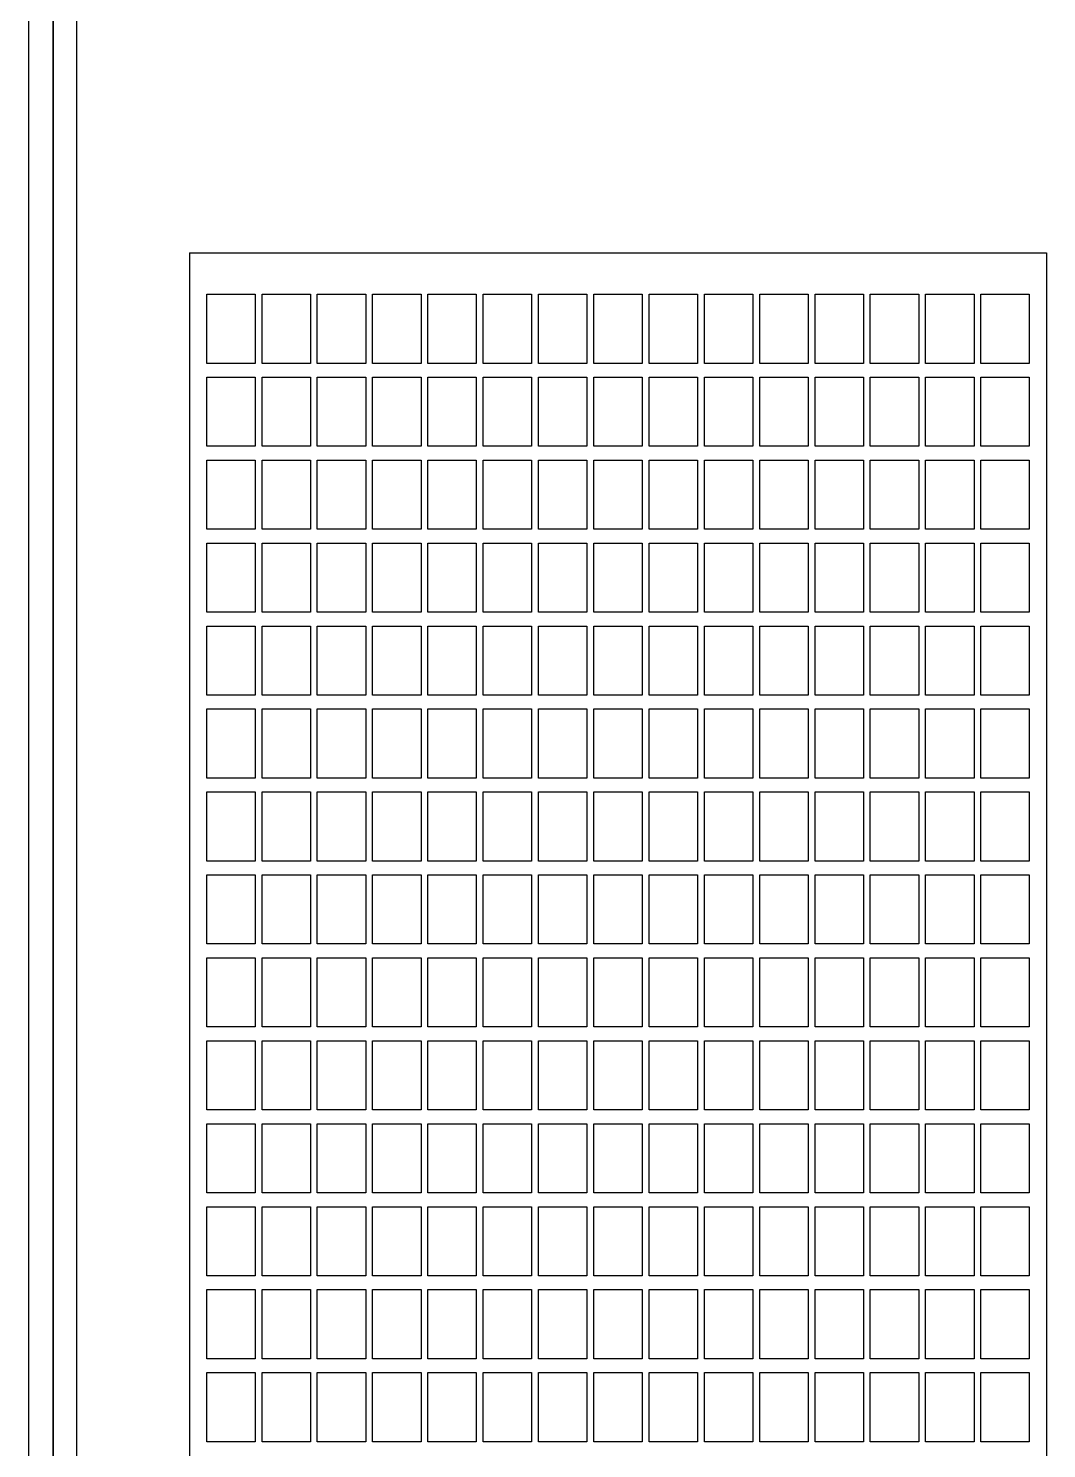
# Model space of a CAD drawing. Header units: inches. Extents: x 0 to 420, y 0 to 297.
# Drawn here: x 42.39 to 71.85, y 103.18 to 144.27 of the extents above; entities that cross this region are included whole.
import ezdxf
from ezdxf.lldxf.tags import DXFTag

# ---------------------------------------------------------------- set-up
doc = ezdxf.new("R2010")
doc.units = ezdxf.units.IN
doc.layers.add('Default', color=7, linetype='Continuous')
doc.layers.add('DV1_Default', color=7, linetype='Continuous')
tags = doc.linetypes.add('CENTER2', pattern=[1.125, 0.75, -0.125, 0.125, -0.125]).pattern_tags.tags
tags[10:11] = [DXFTag(74, 4), DXFTag(75, 0), DXFTag(340, '0'), DXFTag(46, 0.0), DXFTag(50, 0.0), DXFTag(44, 0.0), DXFTag(45, 0.0)]
tags[8:9] = [DXFTag(74, 4), DXFTag(75, 0), DXFTag(340, '0'), DXFTag(46, 0.0), DXFTag(50, 0.0), DXFTag(44, 0.0), DXFTag(45, 0.0)]
tags[6:7] = [DXFTag(74, 4), DXFTag(75, 0), DXFTag(340, '0'), DXFTag(46, 0.0), DXFTag(50, 0.0), DXFTag(44, 0.0), DXFTag(45, 0.0)]
tags[4:5] = [DXFTag(74, 4), DXFTag(75, 0), DXFTag(340, '0'), DXFTag(46, 0.0), DXFTag(50, 0.0), DXFTag(44, 0.0), DXFTag(45, 0.0)]

# ---------------------------------------------------------------- blocks, each defined once
blk = doc.blocks.new('SE')
at = {"layer": 'DV1_Default', "color": 7, "linetype": 'Continuous', "ltscale": 25.4}
for p, q in [((42.389, 238.376), (42.389, 63.096)), ((43.109, 238.376), (43.109, 63.096)), ((43.109, 238.376), (43.109, 63.096)), ((43.109, 238.376), (43.109, 63.096)), ((43.109, 238.376), (43.109, 63.096)), ((43.109, 238.376), (43.109, 63.096)), ((43.109, 238.376), (43.109, 79.096)), ((43.109, 63.096), (43.109, 238.376)), ((43.109, 238.376), (43.109, 63.096)), ((43.109, 63.096), (43.109, 238.376)), ((43.109, 63.096), (43.109, 238.376)), ((43.109, 63.096), (43.109, 238.376)), ((43.109, 238.376), (43.109, 63.096)), ((43.109, 238.376), (43.109, 63.096)), ((43.109, 238.376), (43.109, 63.096)), ((43.109, 238.376), (43.109, 79.096)), ((43.109, 63.096), (43.109, 238.376)), ((43.109, 238.376), (43.109, 63.096)), ((43.109, 63.096), (43.109, 238.376)), ((43.789, 68.136), (43.789, 233.336)), ((43.789, 68.136), (43.789, 233.336)), ((43.109, 63.096), (43.109, 222.376)), ((43.109, 63.096), (43.109, 222.376)), ((43.109, 63.096), (43.109, 222.376)), ((43.109, 63.096), (43.109, 222.376)), ((43.109, 63.096), (43.109, 222.376)), ((43.109, 63.096), (43.109, 222.376)), ((43.109, 63.096), (43.109, 222.376)), ((43.109, 63.096), (43.109, 222.376)), ((43.109, 63.096), (43.109, 222.376)), ((43.109, 63.096), (43.109, 222.376)), ((43.109, 63.096), (43.109, 222.376)), ((43.109, 63.096), (43.109, 222.376)), ((47.549, 134.576), (47.549, 136.576)), ((47.549, 136.576), (48.949, 136.576)), ((48.949, 136.576), (48.949, 134.576)), ((49.149, 134.576), (49.149, 136.576)), ((49.149, 136.576), (50.549, 136.576)), ((50.549, 136.576), (50.549, 134.576)), ((50.749, 134.576), (50.749, 136.576)), ((50.749, 136.576), (52.149, 136.576)), ((52.149, 136.576), (52.149, 134.576)), ((52.349, 134.576), (52.349, 136.576)), ((52.349, 136.576), (53.749, 136.576)), ((53.749, 136.576), (53.749, 134.576)), ((53.949, 134.576), (53.949, 136.576)), ((53.949, 136.576), (55.349, 136.576)), ((55.349, 136.576), (55.349, 134.576)), ((55.549, 134.576), (55.549, 136.576)), ((55.549, 136.576), (56.949, 136.576)), ((56.949, 136.576), (56.949, 134.576)), ((57.149, 134.576), (57.149, 136.576)), ((57.149, 136.576), (58.549, 136.576)), ((58.549, 136.576), (58.549, 134.576)), ((58.749, 134.576), (58.749, 136.576)), ((58.749, 136.576), (60.149, 136.576)), ((60.149, 136.576), (60.149, 134.576)), ((60.349, 134.576), (60.349, 136.576)), ((60.349, 136.576), (61.749, 136.576)), ((61.749, 136.576), (61.749, 134.576)), ((61.949, 134.576), (61.949, 136.576)), ((61.949, 136.576), (63.349, 136.576)), ((63.349, 136.576), (63.349, 134.576)), ((63.549, 134.576), (63.549, 136.576)), ((63.549, 136.576), (64.949, 136.576)), ((64.949, 136.576), (64.949, 134.576)), ((65.149, 134.576), (65.149, 136.576)), ((65.149, 136.576), (66.549, 136.576)), ((66.549, 136.576), (66.549, 134.576)), ((66.749, 134.576), (66.749, 136.576)), ((66.749, 136.576), (68.149, 136.576)), ((68.149, 136.576), (68.149, 134.576)), ((68.349, 134.576), (68.349, 136.576)), ((68.349, 136.576), (69.749, 136.576)), ((69.749, 136.576), (69.749, 134.576)), ((69.949, 134.576), (69.949, 136.576)), ((69.949, 136.576), (71.349, 136.576)), ((71.349, 136.576), (71.349, 134.576)), ((48.949, 134.576), (47.549, 134.576)), ((50.549, 134.576), (49.149, 134.576)), ((52.149, 134.576), (50.749, 134.576)), ((53.749, 134.576), (52.349, 134.576)), ((55.349, 134.576), (53.949, 134.576)), ((56.949, 134.576), (55.549, 134.576)), ((58.549, 134.576), (57.149, 134.576)), ((60.149, 134.576), (58.749, 134.576)), ((61.749, 134.576), (60.349, 134.576)), ((63.349, 134.576), (61.949, 134.576)), ((64.949, 134.576), (63.549, 134.576)), ((66.549, 134.576), (65.149, 134.576)), ((68.149, 134.576), (66.749, 134.576)), ((69.749, 134.576), (68.349, 134.576)), ((71.349, 134.576), (69.949, 134.576)), ((47.549, 132.176), (47.549, 134.176)), ((47.549, 134.176), (48.949, 134.176)), ((48.949, 134.176), (48.949, 132.176)), ((49.149, 132.176), (49.149, 134.176)), ((49.149, 134.176), (50.549, 134.176)), ((50.549, 134.176), (50.549, 132.176)), ((50.749, 132.176), (50.749, 134.176)), ((50.749, 134.176), (52.149, 134.176)), ((52.149, 134.176), (52.149, 132.176)), ((52.349, 132.176), (52.349, 134.176)), ((52.349, 134.176), (53.749, 134.176)), ((53.749, 134.176), (53.749, 132.176)), ((53.949, 132.176), (53.949, 134.176)), ((53.949, 134.176), (55.349, 134.176)), ((55.349, 134.176), (55.349, 132.176)), ((55.549, 132.176), (55.549, 134.176)), ((55.549, 134.176), (56.949, 134.176)), ((56.949, 134.176), (56.949, 132.176)), ((57.149, 132.176), (57.149, 134.176)), ((57.149, 134.176), (58.549, 134.176)), ((58.549, 134.176), (58.549, 132.176)), ((58.749, 132.176), (58.749, 134.176)), ((58.749, 134.176), (60.149, 134.176)), ((60.149, 134.176), (60.149, 132.176)), ((60.349, 132.176), (60.349, 134.176)), ((60.349, 134.176), (61.749, 134.176)), ((61.749, 134.176), (61.749, 132.176)), ((61.949, 132.176), (61.949, 134.176)), ((61.949, 134.176), (63.349, 134.176)), ((63.349, 134.176), (63.349, 132.176)), ((63.549, 132.176), (63.549, 134.176)), ((63.549, 134.176), (64.949, 134.176)), ((64.949, 134.176), (64.949, 132.176)), ((65.149, 132.176), (65.149, 134.176)), ((65.149, 134.176), (66.549, 134.176)), ((66.549, 134.176), (66.549, 132.176)), ((66.749, 132.176), (66.749, 134.176)), ((66.749, 134.176), (68.149, 134.176)), ((68.149, 134.176), (68.149, 132.176)), ((68.349, 132.176), (68.349, 134.176)), ((68.349, 134.176), (69.749, 134.176)), ((69.749, 134.176), (69.749, 132.176)), ((69.949, 132.176), (69.949, 134.176)), ((69.949, 134.176), (71.349, 134.176)), ((71.349, 134.176), (71.349, 132.176)), ((48.949, 132.176), (47.549, 132.176)), ((50.549, 132.176), (49.149, 132.176)), ((52.149, 132.176), (50.749, 132.176)), ((53.749, 132.176), (52.349, 132.176)), ((55.349, 132.176), (53.949, 132.176)), ((56.949, 132.176), (55.549, 132.176)), ((58.549, 132.176), (57.149, 132.176)), ((60.149, 132.176), (58.749, 132.176)), ((61.749, 132.176), (60.349, 132.176)), ((63.349, 132.176), (61.949, 132.176)), ((64.949, 132.176), (63.549, 132.176)), ((66.549, 132.176), (65.149, 132.176)), ((68.149, 132.176), (66.749, 132.176)), ((69.749, 132.176), (68.349, 132.176)), ((71.349, 132.176), (69.949, 132.176)), ((47.549, 129.776), (47.549, 131.776)), ((47.549, 131.776), (48.949, 131.776)), ((48.949, 131.776), (48.949, 129.776)), ((49.149, 129.776), (49.149, 131.776)), ((49.149, 131.776), (50.549, 131.776)), ((50.549, 131.776), (50.549, 129.776)), ((50.749, 129.776), (50.749, 131.776)), ((50.749, 131.776), (52.149, 131.776)), ((52.149, 131.776), (52.149, 129.776)), ((52.349, 129.776), (52.349, 131.776)), ((52.349, 131.776), (53.749, 131.776)), ((53.749, 131.776), (53.749, 129.776)), ((53.949, 129.776), (53.949, 131.776)), ((53.949, 131.776), (55.349, 131.776)), ((55.349, 131.776), (55.349, 129.776)), ((55.549, 129.776), (55.549, 131.776)), ((55.549, 131.776), (56.949, 131.776)), ((56.949, 131.776), (56.949, 129.776)), ((57.149, 129.776), (57.149, 131.776)), ((57.149, 131.776), (58.549, 131.776)), ((58.549, 131.776), (58.549, 129.776)), ((58.749, 129.776), (58.749, 131.776)), ((58.749, 131.776), (60.149, 131.776)), ((60.149, 131.776), (60.149, 129.776)), ((60.349, 129.776), (60.349, 131.776)), ((60.349, 131.776), (61.749, 131.776)), ((61.749, 131.776), (61.749, 129.776)), ((61.949, 129.776), (61.949, 131.776)), ((61.949, 131.776), (63.349, 131.776)), ((63.349, 131.776), (63.349, 129.776)), ((63.549, 129.776), (63.549, 131.776)), ((63.549, 131.776), (64.949, 131.776)), ((64.949, 131.776), (64.949, 129.776)), ((65.149, 129.776), (65.149, 131.776)), ((65.149, 131.776), (66.549, 131.776)), ((66.549, 131.776), (66.549, 129.776)), ((66.749, 129.776), (66.749, 131.776)), ((66.749, 131.776), (68.149, 131.776)), ((68.149, 131.776), (68.149, 129.776)), ((68.349, 129.776), (68.349, 131.776)), ((68.349, 131.776), (69.749, 131.776)), ((69.749, 131.776), (69.749, 129.776)), ((69.949, 129.776), (69.949, 131.776)), ((69.949, 131.776), (71.349, 131.776)), ((71.349, 131.776), (71.349, 129.776)), ((48.949, 129.776), (47.549, 129.776)), ((50.549, 129.776), (49.149, 129.776)), ((52.149, 129.776), (50.749, 129.776)), ((53.749, 129.776), (52.349, 129.776)), ((55.349, 129.776), (53.949, 129.776)), ((56.949, 129.776), (55.549, 129.776)), ((58.549, 129.776), (57.149, 129.776)), ((60.149, 129.776), (58.749, 129.776)), ((61.749, 129.776), (60.349, 129.776)), ((63.349, 129.776), (61.949, 129.776)), ((64.949, 129.776), (63.549, 129.776)), ((66.549, 129.776), (65.149, 129.776)), ((68.149, 129.776), (66.749, 129.776)), ((69.749, 129.776), (68.349, 129.776)), ((71.349, 129.776), (69.949, 129.776)), ((47.549, 127.376), (47.549, 129.376)), ((47.549, 129.376), (48.949, 129.376)), ((48.949, 129.376), (48.949, 127.376)), ((49.149, 127.376), (49.149, 129.376)), ((49.149, 129.376), (50.549, 129.376)), ((50.549, 129.376), (50.549, 127.376)), ((50.749, 127.376), (50.749, 129.376)), ((50.749, 129.376), (52.149, 129.376)), ((52.149, 129.376), (52.149, 127.376)), ((52.349, 127.376), (52.349, 129.376)), ((52.349, 129.376), (53.749, 129.376)), ((53.749, 129.376), (53.749, 127.376)), ((53.949, 127.376), (53.949, 129.376)), ((53.949, 129.376), (55.349, 129.376)), ((55.349, 129.376), (55.349, 127.376)), ((55.549, 127.376), (55.549, 129.376)), ((55.549, 129.376), (56.949, 129.376)), ((56.949, 129.376), (56.949, 127.376)), ((57.149, 127.376), (57.149, 129.376)), ((57.149, 129.376), (58.549, 129.376)), ((58.549, 129.376), (58.549, 127.376)), ((58.749, 127.376), (58.749, 129.376)), ((58.749, 129.376), (60.149, 129.376)), ((60.149, 129.376), (60.149, 127.376)), ((60.349, 127.376), (60.349, 129.376)), ((60.349, 129.376), (61.749, 129.376)), ((61.749, 129.376), (61.749, 127.376)), ((61.949, 127.376), (61.949, 129.376)), ((61.949, 129.376), (63.349, 129.376)), ((63.349, 129.376), (63.349, 127.376)), ((63.549, 127.376), (63.549, 129.376)), ((63.549, 129.376), (64.949, 129.376)), ((64.949, 129.376), (64.949, 127.376)), ((65.149, 127.376), (65.149, 129.376)), ((65.149, 129.376), (66.549, 129.376)), ((66.549, 129.376), (66.549, 127.376)), ((66.749, 127.376), (66.749, 129.376)), ((66.749, 129.376), (68.149, 129.376)), ((68.149, 129.376), (68.149, 127.376)), ((68.349, 127.376), (68.349, 129.376)), ((68.349, 129.376), (69.749, 129.376)), ((69.749, 129.376), (69.749, 127.376)), ((69.949, 127.376), (69.949, 129.376)), ((69.949, 129.376), (71.349, 129.376)), ((71.349, 129.376), (71.349, 127.376)), ((48.949, 127.376), (47.549, 127.376)), ((47.549, 124.976), (47.549, 126.976)), ((47.549, 126.976), (48.949, 126.976)), ((48.949, 126.976), (48.949, 124.976)), ((50.549, 127.376), (49.149, 127.376)), ((49.149, 124.976), (49.149, 126.976)), ((49.149, 126.976), (50.549, 126.976)), ((50.549, 126.976), (50.549, 124.976)), ((52.149, 127.376), (50.749, 127.376)), ((50.749, 124.976), (50.749, 126.976)), ((50.749, 126.976), (52.149, 126.976)), ((52.149, 126.976), (52.149, 124.976)), ((53.749, 127.376), (52.349, 127.376)), ((52.349, 124.976), (52.349, 126.976)), ((52.349, 126.976), (53.749, 126.976)), ((53.749, 126.976), (53.749, 124.976)), ((55.349, 127.376), (53.949, 127.376)), ((53.949, 124.976), (53.949, 126.976)), ((53.949, 126.976), (55.349, 126.976)), ((55.349, 126.976), (55.349, 124.976)), ((56.949, 127.376), (55.549, 127.376)), ((55.549, 124.976), (55.549, 126.976)), ((55.549, 126.976), (56.949, 126.976)), ((56.949, 126.976), (56.949, 124.976)), ((58.549, 127.376), (57.149, 127.376)), ((57.149, 124.976), (57.149, 126.976)), ((57.149, 126.976), (58.549, 126.976)), ((58.549, 126.976), (58.549, 124.976)), ((60.149, 127.376), (58.749, 127.376)), ((58.749, 124.976), (58.749, 126.976)), ((58.749, 126.976), (60.149, 126.976)), ((60.149, 126.976), (60.149, 124.976)), ((61.749, 127.376), (60.349, 127.376)), ((60.349, 124.976), (60.349, 126.976)), ((60.349, 126.976), (61.749, 126.976)), ((61.749, 126.976), (61.749, 124.976)), ((63.349, 127.376), (61.949, 127.376)), ((61.949, 124.976), (61.949, 126.976)), ((61.949, 126.976), (63.349, 126.976)), ((63.349, 126.976), (63.349, 124.976)), ((64.949, 127.376), (63.549, 127.376)), ((63.549, 124.976), (63.549, 126.976)), ((63.549, 126.976), (64.949, 126.976)), ((64.949, 126.976), (64.949, 124.976)), ((66.549, 127.376), (65.149, 127.376)), ((65.149, 124.976), (65.149, 126.976)), ((65.149, 126.976), (66.549, 126.976)), ((66.549, 126.976), (66.549, 124.976)), ((68.149, 127.376), (66.749, 127.376)), ((66.749, 124.976), (66.749, 126.976)), ((66.749, 126.976), (68.149, 126.976)), ((68.149, 126.976), (68.149, 124.976)), ((69.749, 127.376), (68.349, 127.376)), ((68.349, 124.976), (68.349, 126.976)), ((68.349, 126.976), (69.749, 126.976)), ((69.749, 126.976), (69.749, 124.976)), ((71.349, 127.376), (69.949, 127.376)), ((69.949, 124.976), (69.949, 126.976)), ((69.949, 126.976), (71.349, 126.976)), ((71.349, 126.976), (71.349, 124.976)), ((48.949, 124.976), (47.549, 124.976)), ((50.549, 124.976), (49.149, 124.976)), ((52.149, 124.976), (50.749, 124.976)), ((53.749, 124.976), (52.349, 124.976)), ((55.349, 124.976), (53.949, 124.976)), ((56.949, 124.976), (55.549, 124.976)), ((58.549, 124.976), (57.149, 124.976)), ((60.149, 124.976), (58.749, 124.976)), ((61.749, 124.976), (60.349, 124.976)), ((63.349, 124.976), (61.949, 124.976)), ((64.949, 124.976), (63.549, 124.976)), ((66.549, 124.976), (65.149, 124.976)), ((68.149, 124.976), (66.749, 124.976)), ((69.749, 124.976), (68.349, 124.976)), ((71.349, 124.976), (69.949, 124.976)), ((47.549, 122.576), (47.549, 124.576)), ((47.549, 124.576), (48.949, 124.576)), ((48.949, 124.576), (48.949, 122.576)), ((49.149, 122.576), (49.149, 124.576)), ((49.149, 124.576), (50.549, 124.576)), ((50.549, 124.576), (50.549, 122.576)), ((50.749, 122.576), (50.749, 124.576)), ((50.749, 124.576), (52.149, 124.576)), ((52.149, 124.576), (52.149, 122.576)), ((52.349, 122.576), (52.349, 124.576)), ((52.349, 124.576), (53.749, 124.576)), ((53.749, 124.576), (53.749, 122.576)), ((53.949, 122.576), (53.949, 124.576)), ((53.949, 124.576), (55.349, 124.576)), ((55.349, 124.576), (55.349, 122.576)), ((55.549, 122.576), (55.549, 124.576)), ((55.549, 124.576), (56.949, 124.576)), ((56.949, 124.576), (56.949, 122.576)), ((57.149, 122.576), (57.149, 124.576)), ((57.149, 124.576), (58.549, 124.576)), ((58.549, 124.576), (58.549, 122.576)), ((58.749, 122.576), (58.749, 124.576)), ((58.749, 124.576), (60.149, 124.576)), ((60.149, 124.576), (60.149, 122.576)), ((60.349, 122.576), (60.349, 124.576)), ((60.349, 124.576), (61.749, 124.576)), ((61.749, 124.576), (61.749, 122.576)), ((61.949, 122.576), (61.949, 124.576)), ((61.949, 124.576), (63.349, 124.576)), ((63.349, 124.576), (63.349, 122.576)), ((63.549, 122.576), (63.549, 124.576)), ((63.549, 124.576), (64.949, 124.576)), ((64.949, 124.576), (64.949, 122.576)), ((65.149, 122.576), (65.149, 124.576)), ((65.149, 124.576), (66.549, 124.576)), ((66.549, 124.576), (66.549, 122.576)), ((66.749, 122.576), (66.749, 124.576)), ((66.749, 124.576), (68.149, 124.576)), ((68.149, 124.576), (68.149, 122.576)), ((68.349, 122.576), (68.349, 124.576)), ((68.349, 124.576), (69.749, 124.576)), ((69.749, 124.576), (69.749, 122.576)), ((69.949, 122.576), (69.949, 124.576)), ((69.949, 124.576), (71.349, 124.576)), ((71.349, 124.576), (71.349, 122.576)), ((48.949, 122.576), (47.549, 122.576)), ((50.549, 122.576), (49.149, 122.576)), ((52.149, 122.576), (50.749, 122.576)), ((53.749, 122.576), (52.349, 122.576)), ((55.349, 122.576), (53.949, 122.576)), ((56.949, 122.576), (55.549, 122.576)), ((58.549, 122.576), (57.149, 122.576)), ((60.149, 122.576), (58.749, 122.576)), ((61.749, 122.576), (60.349, 122.576)), ((63.349, 122.576), (61.949, 122.576)), ((64.949, 122.576), (63.549, 122.576)), ((66.549, 122.576), (65.149, 122.576)), ((68.149, 122.576), (66.749, 122.576)), ((69.749, 122.576), (68.349, 122.576)), ((71.349, 122.576), (69.949, 122.576)), ((47.549, 120.176), (47.549, 122.176)), ((47.549, 122.176), (48.949, 122.176)), ((48.949, 122.176), (48.949, 120.176)), ((49.149, 120.176), (49.149, 122.176)), ((49.149, 122.176), (50.549, 122.176)), ((50.549, 122.176), (50.549, 120.176)), ((50.749, 120.176), (50.749, 122.176)), ((50.749, 122.176), (52.149, 122.176)), ((52.149, 122.176), (52.149, 120.176)), ((52.349, 120.176), (52.349, 122.176)), ((52.349, 122.176), (53.749, 122.176)), ((53.749, 122.176), (53.749, 120.176)), ((53.949, 120.176), (53.949, 122.176)), ((53.949, 122.176), (55.349, 122.176)), ((55.349, 122.176), (55.349, 120.176)), ((55.549, 120.176), (55.549, 122.176)), ((55.549, 122.176), (56.949, 122.176)), ((56.949, 122.176), (56.949, 120.176)), ((57.149, 120.176), (57.149, 122.176)), ((57.149, 122.176), (58.549, 122.176)), ((58.549, 122.176), (58.549, 120.176)), ((58.749, 120.176), (58.749, 122.176)), ((58.749, 122.176), (60.149, 122.176)), ((60.149, 122.176), (60.149, 120.176)), ((60.349, 120.176), (60.349, 122.176)), ((60.349, 122.176), (61.749, 122.176)), ((61.749, 122.176), (61.749, 120.176)), ((61.949, 120.176), (61.949, 122.176)), ((61.949, 122.176), (63.349, 122.176)), ((63.349, 122.176), (63.349, 120.176)), ((63.549, 120.176), (63.549, 122.176)), ((63.549, 122.176), (64.949, 122.176)), ((64.949, 122.176), (64.949, 120.176)), ((65.149, 120.176), (65.149, 122.176)), ((65.149, 122.176), (66.549, 122.176)), ((66.549, 122.176), (66.549, 120.176)), ((66.749, 120.176), (66.749, 122.176)), ((66.749, 122.176), (68.149, 122.176)), ((68.149, 122.176), (68.149, 120.176)), ((68.349, 120.176), (68.349, 122.176)), ((68.349, 122.176), (69.749, 122.176)), ((69.749, 122.176), (69.749, 120.176)), ((69.949, 120.176), (69.949, 122.176)), ((69.949, 122.176), (71.349, 122.176)), ((71.349, 122.176), (71.349, 120.176)), ((48.949, 120.176), (47.549, 120.176)), ((50.549, 120.176), (49.149, 120.176)), ((52.149, 120.176), (50.749, 120.176)), ((53.749, 120.176), (52.349, 120.176)), ((55.349, 120.176), (53.949, 120.176)), ((56.949, 120.176), (55.549, 120.176)), ((58.549, 120.176), (57.149, 120.176)), ((60.149, 120.176), (58.749, 120.176)), ((61.749, 120.176), (60.349, 120.176)), ((63.349, 120.176), (61.949, 120.176)), ((64.949, 120.176), (63.549, 120.176)), ((66.549, 120.176), (65.149, 120.176)), ((68.149, 120.176), (66.749, 120.176)), ((69.749, 120.176), (68.349, 120.176)), ((71.349, 120.176), (69.949, 120.176)), ((47.549, 117.776), (47.549, 119.776)), ((47.549, 119.776), (48.949, 119.776)), ((48.949, 119.776), (48.949, 117.776)), ((49.149, 117.776), (49.149, 119.776)), ((49.149, 119.776), (50.549, 119.776)), ((50.549, 119.776), (50.549, 117.776)), ((50.749, 117.776), (50.749, 119.776)), ((50.749, 119.776), (52.149, 119.776)), ((52.149, 119.776), (52.149, 117.776)), ((52.349, 117.776), (52.349, 119.776)), ((52.349, 119.776), (53.749, 119.776)), ((53.749, 119.776), (53.749, 117.776)), ((53.949, 117.776), (53.949, 119.776)), ((53.949, 119.776), (55.349, 119.776)), ((55.349, 119.776), (55.349, 117.776)), ((55.549, 117.776), (55.549, 119.776)), ((55.549, 119.776), (56.949, 119.776)), ((56.949, 119.776), (56.949, 117.776)), ((57.149, 117.776), (57.149, 119.776)), ((57.149, 119.776), (58.549, 119.776)), ((58.549, 119.776), (58.549, 117.776)), ((58.749, 117.776), (58.749, 119.776)), ((58.749, 119.776), (60.149, 119.776)), ((60.149, 119.776), (60.149, 117.776)), ((60.349, 117.776), (60.349, 119.776)), ((60.349, 119.776), (61.749, 119.776)), ((61.749, 119.776), (61.749, 117.776)), ((61.949, 117.776), (61.949, 119.776)), ((61.949, 119.776), (63.349, 119.776)), ((63.349, 119.776), (63.349, 117.776)), ((63.549, 117.776), (63.549, 119.776)), ((63.549, 119.776), (64.949, 119.776)), ((64.949, 119.776), (64.949, 117.776)), ((65.149, 117.776), (65.149, 119.776)), ((65.149, 119.776), (66.549, 119.776)), ((66.549, 119.776), (66.549, 117.776)), ((66.749, 117.776), (66.749, 119.776)), ((66.749, 119.776), (68.149, 119.776)), ((68.149, 119.776), (68.149, 117.776)), ((68.349, 117.776), (68.349, 119.776)), ((68.349, 119.776), (69.749, 119.776)), ((69.749, 119.776), (69.749, 117.776)), ((69.949, 117.776), (69.949, 119.776)), ((69.949, 119.776), (71.349, 119.776)), ((71.349, 119.776), (71.349, 117.776)), ((48.949, 117.776), (47.549, 117.776)), ((50.549, 117.776), (49.149, 117.776)), ((52.149, 117.776), (50.749, 117.776)), ((53.749, 117.776), (52.349, 117.776)), ((55.349, 117.776), (53.949, 117.776)), ((56.949, 117.776), (55.549, 117.776)), ((58.549, 117.776), (57.149, 117.776)), ((60.149, 117.776), (58.749, 117.776)), ((61.749, 117.776), (60.349, 117.776)), ((63.349, 117.776), (61.949, 117.776)), ((64.949, 117.776), (63.549, 117.776)), ((66.549, 117.776), (65.149, 117.776)), ((68.149, 117.776), (66.749, 117.776)), ((69.749, 117.776), (68.349, 117.776)), ((71.349, 117.776), (69.949, 117.776)), ((47.549, 115.376), (47.549, 117.376)), ((47.549, 117.376), (48.949, 117.376)), ((48.949, 117.376), (48.949, 115.376)), ((49.149, 115.376), (49.149, 117.376)), ((49.149, 117.376), (50.549, 117.376)), ((50.549, 117.376), (50.549, 115.376)), ((50.749, 115.376), (50.749, 117.376)), ((50.749, 117.376), (52.149, 117.376)), ((52.149, 117.376), (52.149, 115.376)), ((52.349, 115.376), (52.349, 117.376)), ((52.349, 117.376), (53.749, 117.376)), ((53.749, 117.376), (53.749, 115.376)), ((53.949, 115.376), (53.949, 117.376)), ((53.949, 117.376), (55.349, 117.376)), ((55.349, 117.376), (55.349, 115.376)), ((55.549, 115.376), (55.549, 117.376)), ((55.549, 117.376), (56.949, 117.376)), ((56.949, 117.376), (56.949, 115.376)), ((57.149, 115.376), (57.149, 117.376)), ((57.149, 117.376), (58.549, 117.376)), ((58.549, 117.376), (58.549, 115.376)), ((58.749, 115.376), (58.749, 117.376)), ((58.749, 117.376), (60.149, 117.376)), ((60.149, 117.376), (60.149, 115.376)), ((60.349, 115.376), (60.349, 117.376)), ((60.349, 117.376), (61.749, 117.376)), ((61.749, 117.376), (61.749, 115.376)), ((61.949, 115.376), (61.949, 117.376)), ((61.949, 117.376), (63.349, 117.376)), ((63.349, 117.376), (63.349, 115.376)), ((63.549, 115.376), (63.549, 117.376)), ((63.549, 117.376), (64.949, 117.376)), ((64.949, 117.376), (64.949, 115.376)), ((65.149, 115.376), (65.149, 117.376)), ((65.149, 117.376), (66.549, 117.376)), ((66.549, 117.376), (66.549, 115.376)), ((66.749, 115.376), (66.749, 117.376)), ((66.749, 117.376), (68.149, 117.376)), ((68.149, 117.376), (68.149, 115.376)), ((68.349, 115.376), (68.349, 117.376)), ((68.349, 117.376), (69.749, 117.376)), ((69.749, 117.376), (69.749, 115.376)), ((69.949, 115.376), (69.949, 117.376)), ((69.949, 117.376), (71.349, 117.376)), ((71.349, 117.376), (71.349, 115.376)), ((48.949, 115.376), (47.549, 115.376)), ((50.549, 115.376), (49.149, 115.376)), ((52.149, 115.376), (50.749, 115.376)), ((53.749, 115.376), (52.349, 115.376)), ((55.349, 115.376), (53.949, 115.376)), ((56.949, 115.376), (55.549, 115.376)), ((58.549, 115.376), (57.149, 115.376)), ((60.149, 115.376), (58.749, 115.376)), ((61.749, 115.376), (60.349, 115.376)), ((63.349, 115.376), (61.949, 115.376)), ((64.949, 115.376), (63.549, 115.376)), ((66.549, 115.376), (65.149, 115.376)), ((68.149, 115.376), (66.749, 115.376)), ((69.749, 115.376), (68.349, 115.376)), ((71.349, 115.376), (69.949, 115.376)), ((47.549, 112.976), (47.549, 114.976)), ((47.549, 114.976), (48.949, 114.976)), ((48.949, 114.976), (48.949, 112.976)), ((49.149, 112.976), (49.149, 114.976)), ((49.149, 114.976), (50.549, 114.976)), ((50.549, 114.976), (50.549, 112.976)), ((50.749, 112.976), (50.749, 114.976)), ((50.749, 114.976), (52.149, 114.976)), ((52.149, 114.976), (52.149, 112.976)), ((52.349, 112.976), (52.349, 114.976)), ((52.349, 114.976), (53.749, 114.976)), ((53.749, 114.976), (53.749, 112.976)), ((53.949, 112.976), (53.949, 114.976)), ((53.949, 114.976), (55.349, 114.976)), ((55.349, 114.976), (55.349, 112.976)), ((55.549, 112.976), (55.549, 114.976)), ((55.549, 114.976), (56.949, 114.976)), ((56.949, 114.976), (56.949, 112.976)), ((57.149, 112.976), (57.149, 114.976)), ((57.149, 114.976), (58.549, 114.976)), ((58.549, 114.976), (58.549, 112.976)), ((58.749, 112.976), (58.749, 114.976)), ((58.749, 114.976), (60.149, 114.976)), ((60.149, 114.976), (60.149, 112.976)), ((60.349, 112.976), (60.349, 114.976)), ((60.349, 114.976), (61.749, 114.976)), ((61.749, 114.976), (61.749, 112.976)), ((61.949, 112.976), (61.949, 114.976)), ((61.949, 114.976), (63.349, 114.976)), ((63.349, 114.976), (63.349, 112.976)), ((63.549, 112.976), (63.549, 114.976)), ((63.549, 114.976), (64.949, 114.976)), ((64.949, 114.976), (64.949, 112.976)), ((65.149, 112.976), (65.149, 114.976)), ((65.149, 114.976), (66.549, 114.976)), ((66.549, 114.976), (66.549, 112.976)), ((66.749, 112.976), (66.749, 114.976)), ((66.749, 114.976), (68.149, 114.976)), ((68.149, 114.976), (68.149, 112.976)), ((68.349, 112.976), (68.349, 114.976)), ((68.349, 114.976), (69.749, 114.976)), ((69.749, 114.976), (69.749, 112.976)), ((69.949, 112.976), (69.949, 114.976)), ((69.949, 114.976), (71.349, 114.976)), ((71.349, 114.976), (71.349, 112.976)), ((48.949, 112.976), (47.549, 112.976)), ((50.549, 112.976), (49.149, 112.976)), ((52.149, 112.976), (50.749, 112.976)), ((53.749, 112.976), (52.349, 112.976)), ((55.349, 112.976), (53.949, 112.976)), ((56.949, 112.976), (55.549, 112.976)), ((58.549, 112.976), (57.149, 112.976)), ((60.149, 112.976), (58.749, 112.976)), ((61.749, 112.976), (60.349, 112.976)), ((63.349, 112.976), (61.949, 112.976)), ((64.949, 112.976), (63.549, 112.976)), ((66.549, 112.976), (65.149, 112.976)), ((68.149, 112.976), (66.749, 112.976)), ((69.749, 112.976), (68.349, 112.976)), ((71.349, 112.976), (69.949, 112.976)), ((47.549, 110.576), (47.549, 112.576)), ((47.549, 112.576), (48.949, 112.576)), ((48.949, 112.576), (48.949, 110.576)), ((49.149, 110.576), (49.149, 112.576)), ((49.149, 112.576), (50.549, 112.576)), ((50.549, 112.576), (50.549, 110.576)), ((50.749, 110.576), (50.749, 112.576)), ((50.749, 112.576), (52.149, 112.576)), ((52.149, 112.576), (52.149, 110.576)), ((52.349, 110.576), (52.349, 112.576)), ((52.349, 112.576), (53.749, 112.576)), ((53.749, 112.576), (53.749, 110.576)), ((53.949, 110.576), (53.949, 112.576)), ((53.949, 112.576), (55.349, 112.576)), ((55.349, 112.576), (55.349, 110.576)), ((55.549, 110.576), (55.549, 112.576)), ((55.549, 112.576), (56.949, 112.576)), ((56.949, 112.576), (56.949, 110.576)), ((57.149, 110.576), (57.149, 112.576)), ((57.149, 112.576), (58.549, 112.576)), ((58.549, 112.576), (58.549, 110.576)), ((58.749, 110.576), (58.749, 112.576)), ((58.749, 112.576), (60.149, 112.576)), ((60.149, 112.576), (60.149, 110.576)), ((60.349, 110.576), (60.349, 112.576)), ((60.349, 112.576), (61.749, 112.576)), ((61.749, 112.576), (61.749, 110.576)), ((61.949, 110.576), (61.949, 112.576)), ((61.949, 112.576), (63.349, 112.576)), ((63.349, 112.576), (63.349, 110.576)), ((63.549, 110.576), (63.549, 112.576)), ((63.549, 112.576), (64.949, 112.576)), ((64.949, 112.576), (64.949, 110.576)), ((65.149, 110.576), (65.149, 112.576)), ((65.149, 112.576), (66.549, 112.576)), ((66.549, 112.576), (66.549, 110.576)), ((66.749, 110.576), (66.749, 112.576)), ((66.749, 112.576), (68.149, 112.576)), ((68.149, 112.576), (68.149, 110.576)), ((68.349, 110.576), (68.349, 112.576)), ((68.349, 112.576), (69.749, 112.576)), ((69.749, 112.576), (69.749, 110.576)), ((69.949, 110.576), (69.949, 112.576)), ((69.949, 112.576), (71.349, 112.576)), ((71.349, 112.576), (71.349, 110.576)), ((48.949, 110.576), (47.549, 110.576)), ((50.549, 110.576), (49.149, 110.576)), ((52.149, 110.576), (50.749, 110.576)), ((53.749, 110.576), (52.349, 110.576)), ((55.349, 110.576), (53.949, 110.576)), ((56.949, 110.576), (55.549, 110.576)), ((58.549, 110.576), (57.149, 110.576)), ((60.149, 110.576), (58.749, 110.576)), ((61.749, 110.576), (60.349, 110.576)), ((63.349, 110.576), (61.949, 110.576)), ((64.949, 110.576), (63.549, 110.576)), ((66.549, 110.576), (65.149, 110.576)), ((68.149, 110.576), (66.749, 110.576)), ((69.749, 110.576), (68.349, 110.576)), ((71.349, 110.576), (69.949, 110.576)), ((47.549, 108.176), (47.549, 110.176)), ((47.549, 110.176), (48.949, 110.176)), ((48.949, 110.176), (48.949, 108.176)), ((49.149, 108.176), (49.149, 110.176)), ((49.149, 110.176), (50.549, 110.176)), ((50.549, 110.176), (50.549, 108.176)), ((50.749, 108.176), (50.749, 110.176)), ((50.749, 110.176), (52.149, 110.176)), ((52.149, 110.176), (52.149, 108.176)), ((52.349, 108.176), (52.349, 110.176)), ((52.349, 110.176), (53.749, 110.176)), ((53.749, 110.176), (53.749, 108.176)), ((53.949, 108.176), (53.949, 110.176)), ((53.949, 110.176), (55.349, 110.176)), ((55.349, 110.176), (55.349, 108.176)), ((55.549, 108.176), (55.549, 110.176)), ((55.549, 110.176), (56.949, 110.176)), ((56.949, 110.176), (56.949, 108.176)), ((57.149, 108.176), (57.149, 110.176)), ((57.149, 110.176), (58.549, 110.176)), ((58.549, 110.176), (58.549, 108.176)), ((58.749, 108.176), (58.749, 110.176)), ((58.749, 110.176), (60.149, 110.176)), ((60.149, 110.176), (60.149, 108.176)), ((60.349, 108.176), (60.349, 110.176)), ((60.349, 110.176), (61.749, 110.176)), ((61.749, 110.176), (61.749, 108.176)), ((61.949, 108.176), (61.949, 110.176)), ((61.949, 110.176), (63.349, 110.176)), ((63.349, 110.176), (63.349, 108.176)), ((63.549, 108.176), (63.549, 110.176)), ((63.549, 110.176), (64.949, 110.176)), ((64.949, 110.176), (64.949, 108.176)), ((65.149, 108.176), (65.149, 110.176)), ((65.149, 110.176), (66.549, 110.176)), ((66.549, 110.176), (66.549, 108.176)), ((66.749, 108.176), (66.749, 110.176)), ((66.749, 110.176), (68.149, 110.176)), ((68.149, 110.176), (68.149, 108.176)), ((68.349, 108.176), (68.349, 110.176)), ((68.349, 110.176), (69.749, 110.176)), ((69.749, 110.176), (69.749, 108.176)), ((69.949, 108.176), (69.949, 110.176)), ((69.949, 110.176), (71.349, 110.176)), ((71.349, 110.176), (71.349, 108.176)), ((48.949, 108.176), (47.549, 108.176)), ((50.549, 108.176), (49.149, 108.176)), ((52.149, 108.176), (50.749, 108.176)), ((53.749, 108.176), (52.349, 108.176)), ((55.349, 108.176), (53.949, 108.176)), ((56.949, 108.176), (55.549, 108.176)), ((58.549, 108.176), (57.149, 108.176)), ((60.149, 108.176), (58.749, 108.176)), ((61.749, 108.176), (60.349, 108.176)), ((63.349, 108.176), (61.949, 108.176)), ((64.949, 108.176), (63.549, 108.176)), ((66.549, 108.176), (65.149, 108.176)), ((68.149, 108.176), (66.749, 108.176)), ((69.749, 108.176), (68.349, 108.176)), ((71.349, 108.176), (69.949, 108.176)), ((47.549, 105.776), (47.549, 107.776)), ((47.549, 107.776), (48.949, 107.776)), ((48.949, 107.776), (48.949, 105.776)), ((49.149, 105.776), (49.149, 107.776)), ((49.149, 107.776), (50.549, 107.776)), ((50.549, 107.776), (50.549, 105.776)), ((50.749, 105.776), (50.749, 107.776)), ((50.749, 107.776), (52.149, 107.776)), ((52.149, 107.776), (52.149, 105.776)), ((52.349, 105.776), (52.349, 107.776)), ((52.349, 107.776), (53.749, 107.776)), ((53.749, 107.776), (53.749, 105.776)), ((53.949, 105.776), (53.949, 107.776)), ((53.949, 107.776), (55.349, 107.776)), ((55.349, 107.776), (55.349, 105.776)), ((55.549, 105.776), (55.549, 107.776)), ((55.549, 107.776), (56.949, 107.776)), ((56.949, 107.776), (56.949, 105.776)), ((57.149, 105.776), (57.149, 107.776)), ((57.149, 107.776), (58.549, 107.776)), ((58.549, 107.776), (58.549, 105.776)), ((58.749, 105.776), (58.749, 107.776)), ((58.749, 107.776), (60.149, 107.776)), ((60.149, 107.776), (60.149, 105.776)), ((60.349, 105.776), (60.349, 107.776)), ((60.349, 107.776), (61.749, 107.776)), ((61.749, 107.776), (61.749, 105.776)), ((61.949, 105.776), (61.949, 107.776)), ((61.949, 107.776), (63.349, 107.776)), ((63.349, 107.776), (63.349, 105.776)), ((63.549, 105.776), (63.549, 107.776)), ((63.549, 107.776), (64.949, 107.776)), ((64.949, 107.776), (64.949, 105.776)), ((65.149, 105.776), (65.149, 107.776)), ((65.149, 107.776), (66.549, 107.776)), ((66.549, 107.776), (66.549, 105.776)), ((66.749, 105.776), (66.749, 107.776)), ((66.749, 107.776), (68.149, 107.776)), ((68.149, 107.776), (68.149, 105.776)), ((68.349, 105.776), (68.349, 107.776)), ((68.349, 107.776), (69.749, 107.776)), ((69.749, 107.776), (69.749, 105.776)), ((69.949, 105.776), (69.949, 107.776)), ((69.949, 107.776), (71.349, 107.776)), ((71.349, 107.776), (71.349, 105.776)), ((48.949, 105.776), (47.549, 105.776)), ((50.549, 105.776), (49.149, 105.776)), ((52.149, 105.776), (50.749, 105.776)), ((53.749, 105.776), (52.349, 105.776)), ((55.349, 105.776), (53.949, 105.776)), ((56.949, 105.776), (55.549, 105.776)), ((58.549, 105.776), (57.149, 105.776)), ((60.149, 105.776), (58.749, 105.776)), ((61.749, 105.776), (60.349, 105.776)), ((63.349, 105.776), (61.949, 105.776)), ((64.949, 105.776), (63.549, 105.776)), ((66.549, 105.776), (65.149, 105.776)), ((68.149, 105.776), (66.749, 105.776)), ((69.749, 105.776), (68.349, 105.776)), ((71.349, 105.776), (69.949, 105.776)), ((47.549, 103.376), (47.549, 105.376)), ((47.549, 105.376), (48.949, 105.376)), ((48.949, 105.376), (48.949, 103.376)), ((49.149, 103.376), (49.149, 105.376)), ((49.149, 105.376), (50.549, 105.376)), ((50.549, 105.376), (50.549, 103.376)), ((50.749, 103.376), (50.749, 105.376)), ((50.749, 105.376), (52.149, 105.376)), ((52.149, 105.376), (52.149, 103.376)), ((52.349, 103.376), (52.349, 105.376)), ((52.349, 105.376), (53.749, 105.376)), ((53.749, 105.376), (53.749, 103.376)), ((53.949, 103.376), (53.949, 105.376)), ((53.949, 105.376), (55.349, 105.376)), ((55.349, 105.376), (55.349, 103.376)), ((55.549, 103.376), (55.549, 105.376)), ((55.549, 105.376), (56.949, 105.376)), ((56.949, 105.376), (56.949, 103.376)), ((57.149, 103.376), (57.149, 105.376)), ((57.149, 105.376), (58.549, 105.376)), ((58.549, 105.376), (58.549, 103.376)), ((58.749, 103.376), (58.749, 105.376)), ((58.749, 105.376), (60.149, 105.376)), ((60.149, 105.376), (60.149, 103.376)), ((60.349, 103.376), (60.349, 105.376)), ((60.349, 105.376), (61.749, 105.376)), ((61.749, 105.376), (61.749, 103.376)), ((61.949, 103.376), (61.949, 105.376)), ((61.949, 105.376), (63.349, 105.376)), ((63.349, 105.376), (63.349, 103.376)), ((63.549, 103.376), (63.549, 105.376)), ((63.549, 105.376), (64.949, 105.376)), ((64.949, 105.376), (64.949, 103.376)), ((65.149, 103.376), (65.149, 105.376)), ((65.149, 105.376), (66.549, 105.376)), ((66.549, 105.376), (66.549, 103.376)), ((66.749, 103.376), (66.749, 105.376)), ((66.749, 105.376), (68.149, 105.376)), ((68.149, 105.376), (68.149, 103.376)), ((68.349, 103.376), (68.349, 105.376)), ((68.349, 105.376), (69.749, 105.376)), ((69.749, 105.376), (69.749, 103.376)), ((69.949, 103.376), (69.949, 105.376)), ((69.949, 105.376), (71.349, 105.376)), ((71.349, 105.376), (71.349, 103.376)), ((48.949, 103.376), (47.549, 103.376)), ((50.549, 103.376), (49.149, 103.376)), ((52.149, 103.376), (50.749, 103.376)), ((53.749, 103.376), (52.349, 103.376)), ((55.349, 103.376), (53.949, 103.376)), ((56.949, 103.376), (55.549, 103.376)), ((58.549, 103.376), (57.149, 103.376)), ((60.149, 103.376), (58.749, 103.376)), ((61.749, 103.376), (60.349, 103.376)), ((63.349, 103.376), (61.949, 103.376)), ((64.949, 103.376), (63.549, 103.376)), ((66.549, 103.376), (65.149, 103.376)), ((68.149, 103.376), (66.749, 103.376)), ((69.749, 103.376), (68.349, 103.376)), ((71.349, 103.376), (69.949, 103.376))]:
    blk.add_line(p, q, dxfattribs=at)
at = {"layer": 'DV1_Default', "color": 7, "linetype": 'CENTER2', "ltscale": 25.4}
for p, q in [((47.049, 137.776), (47.049, 78.176)), ((47.049, 137.776), (71.849, 137.776)), ((71.849, 137.776), (71.849, 78.176))]:
    blk.add_line(p, q, dxfattribs=at)

msp = doc.modelspace()

# ---------------------------------------------------------------- block references
at = {"layer": 'Default'}
msp.add_blockref('SE', (0, 0), dxfattribs=at)

doc.saveas('drawing.dxf')
